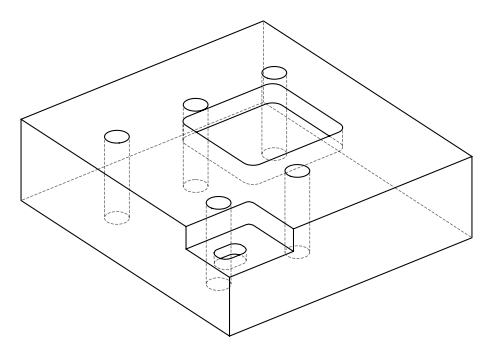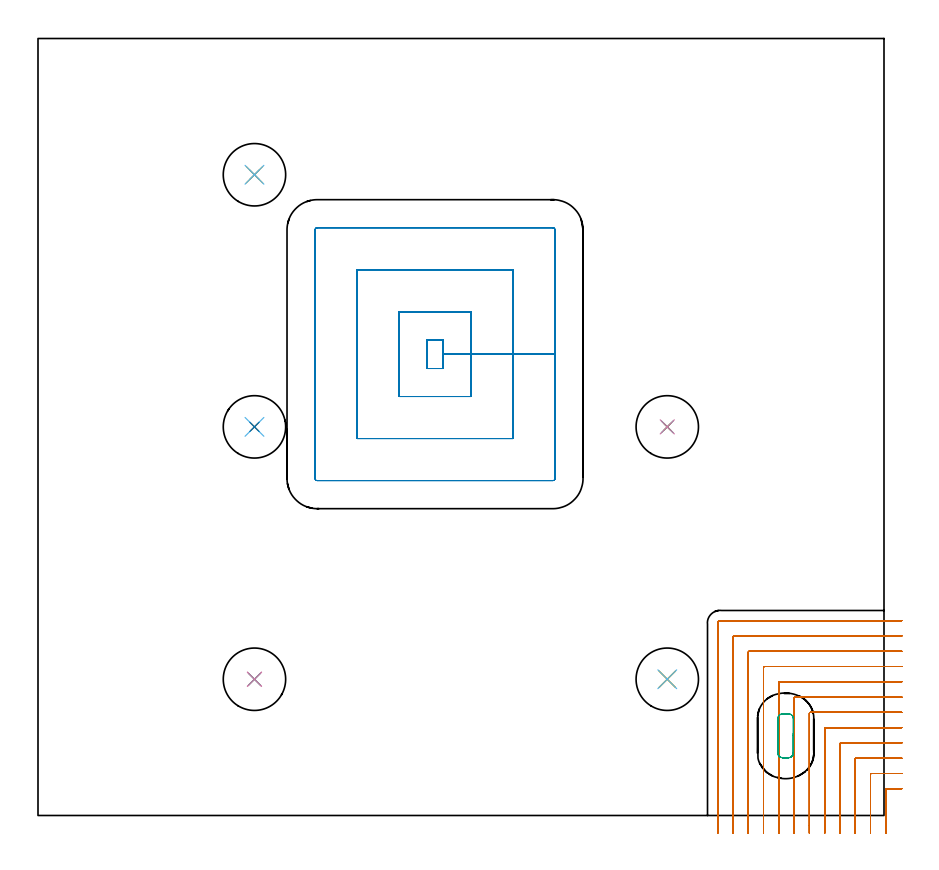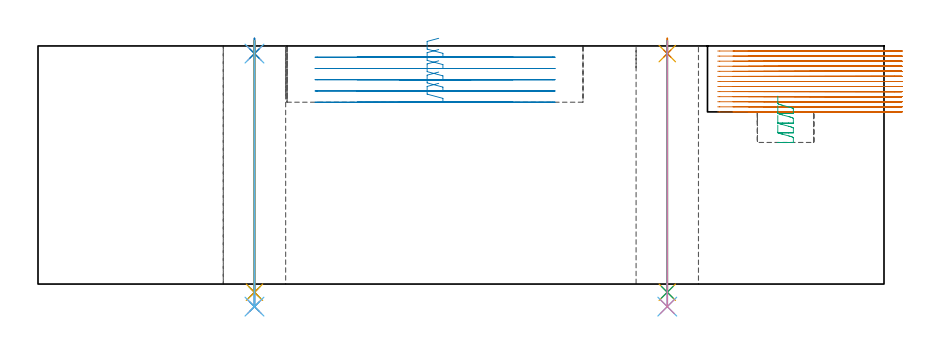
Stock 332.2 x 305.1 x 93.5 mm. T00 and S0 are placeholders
(PLAN: 18 operations, 13 tool changes, 45.7 min)
(1 MILL_CORNER_NOTCH_RECTANGULAR | CORNER_NOTCH_RECTANGULAR | NXT0201_009 | Follow Part, ap 2, ae 75% | 31.59 min | 144373 mm3)
(2 MILL_RECTANGULAR_POCKET | POCKET_RECTANGULAR_STRAIGHT | UGT0201_105 | Follow Part, ap 5.5, ae 75% | 9.03 min | 308899 mm3)
(3 MILL_RECTANGULAR_POCKET_1 | POCKET_RECTANGULAR_STRAIGHT_1 | UGT0201_008 | Follow Part, ap 4, ae 75% | 0.78 min | 7785 mm3)
(4 SPOT_DRILL | STEP1HOLE | NXT0321_9005460120000 | 0.05 min | 184 mm3)
(5 SPOT_DRILL_1 | STEP1HOLE_1 | NXT0321_9005460120000 | 0.05 min | 180 mm3)
(6 SPOT_DRILL_2 | STEP1HOLE_2 | NXT0321_9005460120000 | 0.05 min | 194 mm3)
(7 SPOT_DRILL_3 | STEP1HOLE_3 | NXT0321_9005460120000 | 0.05 min | 180 mm3)
(8 SPOT_DRILL_4 | STEP1HOLE_4 | NXT0321_9005460120000 | 0.05 min | 180 mm3)
(9 DRILL_THROUGH_HOLE_INTO_CENTER | STEP1HOLE | NXT0301_065 | 0.4 min | 6330 mm3)
(10 DRILL_TO_ENLARGE_THROUGH_HOLE | STEP1HOLE | UGT0301_058 | 0.42 min | 37532 mm3)
(11 DRILL_THROUGH_HOLE_INTO_CENTER_1 | STEP1HOLE_1 | NXT0301_065 | 0.4 min | 6341 mm3)
(12 DRILL_TO_ENLARGE_THROUGH_HOLE_1 | STEP1HOLE_1 | UGT0301_058 | 0.42 min | 37528 mm3)
(13 DRILL_THROUGH_HOLE_INTO_CENTER_2 | STEP1HOLE_2 | NXT0301_065 | 0.4 min | 6329 mm3)
(14 DRILL_TO_ENLARGE_THROUGH_HOLE_2 | STEP1HOLE_2 | UGT0301_058 | 0.42 min | 37540 mm3)
(15 DRILL_THROUGH_HOLE_INTO_CENTER_3 | STEP1HOLE_3 | NXT0301_065 | 0.4 min | 6334 mm3)
(16 DRILL_TO_ENLARGE_THROUGH_HOLE_3 | STEP1HOLE_3 | UGT0301_058 | 0.42 min | 37534 mm3)
(17 DRILL_THROUGH_HOLE_INTO_CENTER_4 | STEP1HOLE_4 | NXT0301_065 | 0.4 min | 6349 mm3)
(18 DRILL_TO_ENLARGE_THROUGH_HOLE_4 | STEP1HOLE_4 | UGT0301_058 | 0.42 min | 37493 mm3)
(TOOL NXT0201_009 | ENDMILL 8mm [2P460-0800-NA 1630] | D8 FL26 Z6)
(TOOL UGT0201_105 | End Mill 22 mm | D22 FL25 Z2)
(TOOL UGT0201_008 | End Mill 16 mm | D16 FL32 Z4)
(TOOL NXT0321_9005460120000 | NC Spot Drill, 142deg, 12mm, Carbide, Uncoated | D12 PA142 FL30 Z2)
(TOOL NXT0301_065 | Carbide Drill 9.4mm [860.1-0940-075A1-MM 2214] | D9.4 PA140 FL98 Z2)
(TOOL UGT0301_058 | Twist Drill 24.5 mm | D24.5 PA118 FL160 Z2)
(OP 1 MILL_CORNER_NOTCH_RECTANGULAR)
G17 G21 G94 G90
T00 M6
G54
G17 G0 G90 X339.2 Y10.5 S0 M3
G43 Z103.5 H1
Z91.508
G94 G1 X336.2 F250.
X333.295 F500.
G3 X332.9 Y10.105 R0.4
G1 Y-3.938
Y-6.938 F250.
G0 Z103.5
X339.2 Y16.5
Z91.508
G1 X336.2
X327.296 F500.
G3 X326.9 Y16.104 R0.4
G1 Y-4.
Y-7. F250.
G0 Z103.5
X339.2 Y22.5
Z91.508
G1 X336.2
X321.296 F500.
G3 X320.9 Y22.104 R0.4
G1 Y-4.
Y-7. F250.
G0 Z103.5
X339.2 Y28.5
Z91.508
G1 X336.2
X315.296 F500.
G3 X314.9 Y28.104 R0.4
G1 Y-4.
Y-7. F250.
G0 Z103.5
X339.2 Y34.5
Z91.508
G1 X336.2
X309.296 F500.
G3 X308.9 Y34.104 R0.4
G1 Y-4.
Y-7. F250.
G0 Z103.5
X339.2 Y40.5
Z91.508
G1 X336.2
X303.296 F500.
G3 X302.9 Y40.104 R0.4
G1 Y-4.
Y-7. F250.
G0 Z103.5
X339.2 Y46.5
Z91.508
G1 X336.2
X297.297 F500.
G3 X296.9 Y46.103 R0.4
G1 Y-4.
Y-7. F250.
G0 Z103.5
X339.2 Y52.5
Z91.508
G1 X336.2
X291.297 F500.
G3 X290.9 Y52.103 R0.4
G1 Y-4.
Y-7. F250.
G0 Z103.5
X339.2 Y58.5
Z91.508
G1 X336.2
X285.297 F500.
G3 X284.9 Y58.103 R0.4
G1 Y-4.
Y-7. F250.
G0 Z103.5
X339.2 Y64.5
Z91.508
G1 X336.2
X279.297 F500.
G3 X278.9 Y64.103 R0.4
G1 Y-4.
Y-7. F250.
G0 Z103.5
X339.2 Y70.5
Z91.508
G1 X336.2
X273.297 F500.
G3 X272.9 Y70.103 R0.4
G1 Y-4.
Y-7. F250.
G0 Z103.5
X339.2 Y76.5
Z91.508
G1 X336.2
X267.7 F500.
G3 X266.9 Y75.7 R0.8
G1 Y-4.
Y-7. F250.
G0 Z103.5
X339.2 Y10.5
Z89.515
G1 X336.2
X333.295 F500.
G3 X332.9 Y10.105 R0.4
G1 Y-3.938
Y-6.938 F250.
G0 Z103.5
X339.2 Y16.5
Z89.515
G1 X336.2
X327.296 F500.
G3 X326.9 Y16.104 R0.4
G1 Y-4.
Y-7. F250.
G0 Z103.5
X339.2 Y22.5
Z89.515
G1 X336.2
X321.296 F500.
G3 X320.9 Y22.104 R0.4
G1 Y-4.
Y-7. F250.
G0 Z103.5
X339.2 Y28.5
Z89.515
G1 X336.2
X315.296 F500.
G3 X314.9 Y28.104 R0.4
G1 Y-4.
Y-7. F250.
G0 Z103.5
X339.2 Y34.5
Z89.515
G1 X336.2
X309.296 F500.
G3 X308.9 Y34.104 R0.4
G1 Y-4.
Y-7. F250.
G0 Z103.5
X339.2 Y40.5
Z89.515
G1 X336.2
X303.296 F500.
G3 X302.9 Y40.104 R0.4
G1 Y-4.
Y-7. F250.
G0 Z103.5
X339.2 Y46.5
Z89.515
G1 X336.2
X297.297 F500.
G3 X296.9 Y46.103 R0.4
G1 Y-4.
Y-7. F250.
G0 Z103.5
X339.2 Y52.5
Z89.515
G1 X336.2
X291.297 F500.
G3 X290.9 Y52.103 R0.4
G1 Y-4.
Y-7. F250.
G0 Z103.5
X339.2 Y58.5
Z89.515
G1 X336.2
X285.297 F500.
G3 X284.9 Y58.103 R0.4
G1 Y-4.
Y-7. F250.
G0 Z103.5
X339.2 Y64.5
Z89.515
G1 X336.2
X279.297 F500.
G3 X278.9 Y64.103 R0.4
G1 Y-4.
Y-7. F250.
G0 Z103.5
X339.2 Y70.5
Z89.515
G1 X336.2
X273.297 F500.
G3 X272.9 Y70.103 R0.4
G1 Y-4.
Y-7. F250.
G0 Z103.5
X339.2 Y76.5
Z89.515
G1 X336.2
X267.7 F500.
G3 X266.9 Y75.7 R0.8
G1 Y-4.
Y-7. F250.
G0 Z103.5
X339.2 Y10.5
Z87.523
G1 X336.2
X333.295 F500.
G3 X332.9 Y10.105 R0.4
G1 Y-3.938
Y-6.938 F250.
G0 Z103.5
X339.2 Y16.5
Z87.523
G1 X336.2
X327.296 F500.
G3 X326.9 Y16.104 R0.4
G1 Y-4.
Y-7. F250.
G0 Z103.5
X339.2 Y22.5
Z87.523
G1 X336.2
X321.296 F500.
G3 X320.9 Y22.104 R0.4
G1 Y-4.
Y-7. F250.
G0 Z103.5
X339.2 Y28.5
Z87.523
G1 X336.2
X315.296 F500.
G3 X314.9 Y28.104 R0.4
G1 Y-4.
Y-7. F250.
G0 Z103.5
X339.2 Y34.5
Z87.523
G1 X336.2
X309.296 F500.
G3 X308.9 Y34.104 R0.4
G1 Y-4.
Y-7. F250.
G0 Z103.5
X339.2 Y40.5
Z87.523
G1 X336.2
X303.296 F500.
G3 X302.9 Y40.104 R0.4
G1 Y-4.
Y-7. F250.
G0 Z103.5
X339.2 Y46.5
Z87.523
G1 X336.2
X297.297 F500.
G3 X296.9 Y46.103 R0.4
G1 Y-4.
Y-7. F250.
G0 Z103.5
X339.2 Y52.5
Z87.523
G1 X336.2
X291.297 F500.
G3 X290.9 Y52.103 R0.4
G1 Y-4.
Y-7. F250.
G0 Z103.5
X339.2 Y58.5
Z87.523
G1 X336.2
X285.297 F500.
G3 X284.9 Y58.103 R0.4
G1 Y-4.
Y-7. F250.
G0 Z103.5
X339.2 Y64.5
Z87.523
G1 X336.2
X279.297 F500.
G3 X278.9 Y64.103 R0.4
G1 Y-4.
Y-7. F250.
G0 Z103.5
X339.2 Y70.5
Z87.523
G1 X336.2
X273.297 F500.
G3 X272.9 Y70.103 R0.4
G1 Y-4.
Y-7. F250.
G0 Z103.5
X339.2 Y76.5
Z87.523
G1 X336.2
X267.7 F500.
G3 X266.9 Y75.7 R0.8
G1 Y-4.
Y-7. F250.
G0 Z103.5
X339.2 Y10.5
Z85.531
G1 X336.2
X333.295 F500.
G3 X332.9 Y10.105 R0.4
G1 Y-3.938
Y-6.938 F250.
G0 Z103.5
X339.2 Y16.5
Z85.531
G1 X336.2
X327.296 F500.
G3 X326.9 Y16.104 R0.4
G1 Y-4.
Y-7. F250.
G0 Z103.5
X339.2 Y22.5
Z85.531
G1 X336.2
X321.296 F500.
G3 X320.9 Y22.104 R0.4
G1 Y-4.
Y-7. F250.
G0 Z103.5
X339.2 Y28.5
Z85.531
G1 X336.2
X315.296 F500.
G3 X314.9 Y28.104 R0.4
G1 Y-4.
Y-7. F250.
G0 Z103.5
X339.2 Y34.5
Z85.531
G1 X336.2
X309.296 F500.
G3 X308.9 Y34.104 R0.4
G1 Y-4.
Y-7. F250.
G0 Z103.5
X339.2 Y40.5
Z85.531
G1 X336.2
X303.296 F500.
G3 X302.9 Y40.104 R0.4
G1 Y-4.
Y-7. F250.
G0 Z103.5
X339.2 Y46.5
Z85.531
G1 X336.2
X297.297 F500.
G3 X296.9 Y46.103 R0.4
G1 Y-4.
Y-7. F250.
G0 Z103.5
X339.2 Y52.5
Z85.531
G1 X336.2
X291.297 F500.
G3 X290.9 Y52.103 R0.4
G1 Y-4.
Y-7. F250.
G0 Z103.5
X339.2 Y58.5
Z85.531
G1 X336.2
X285.297 F500.
G3 X284.9 Y58.103 R0.4
G1 Y-4.
Y-7. F250.
G0 Z103.5
X339.2 Y64.5
Z85.531
G1 X336.2
X279.297 F500.
G3 X278.9 Y64.103 R0.4
G1 Y-4.
Y-7. F250.
G0 Z103.5
X339.2 Y70.5
Z85.531
G1 X336.2
X273.297 F500.
G3 X272.9 Y70.103 R0.4
G1 Y-4.
Y-7. F250.
G0 Z103.5
X339.2 Y76.5
Z85.531
G1 X336.2
X267.7 F500.
G3 X266.9 Y75.7 R0.8
G1 Y-4.
Y-7. F250.
G0 Z103.5
X339.2 Y10.5
Z83.538
G1 X336.2
X333.295 F500.
G3 X332.9 Y10.105 R0.4
G1 Y-3.938
Y-6.938 F250.
G0 Z103.5
X339.2 Y16.5
Z83.538
G1 X336.2
X327.296 F500.
G3 X326.9 Y16.104 R0.4
G1 Y-4.
Y-7. F250.
G0 Z103.5
X339.2 Y22.5
Z83.538
G1 X336.2
X321.296 F500.
G3 X320.9 Y22.104 R0.4
G1 Y-4.
Y-7. F250.
G0 Z103.5
X339.2 Y28.5
Z83.538
G1 X336.2
X315.296 F500.
G3 X314.9 Y28.104 R0.4
G1 Y-4.
Y-7. F250.
G0 Z103.5
X339.2 Y34.5
Z83.538
G1 X336.2
X309.296 F500.
G3 X308.9 Y34.104 R0.4
G1 Y-4.
Y-7. F250.
G0 Z103.5
X339.2 Y40.5
Z83.538
G1 X336.2
X303.296 F500.
G3 X302.9 Y40.104 R0.4
G1 Y-4.
Y-7. F250.
G0 Z103.5
X339.2 Y46.5
Z83.538
G1 X336.2
X297.297 F500.
G3 X296.9 Y46.103 R0.4
G1 Y-4.
Y-7. F250.
G0 Z103.5
X339.2 Y52.5
Z83.538
G1 X336.2
X291.297 F500.
G3 X290.9 Y52.103 R0.4
G1 Y-4.
Y-7. F250.
G0 Z103.5
X339.2 Y58.5
Z83.538
G1 X336.2
X285.297 F500.
G3 X284.9 Y58.103 R0.4
G1 Y-4.
Y-7. F250.
G0 Z103.5
X339.2 Y64.5
Z83.538
G1 X336.2
X279.297 F500.
G3 X278.9 Y64.103 R0.4
G1 Y-4.
Y-7. F250.
G0 Z103.5
X339.2 Y70.5
Z83.538
G1 X336.2
X273.297 F500.
G3 X272.9 Y70.103 R0.4
G1 Y-4.
Y-7. F250.
G0 Z103.5
X339.2 Y76.5
Z83.538
G1 X336.2
X267.7 F500.
G3 X266.9 Y75.7 R0.8
G1 Y-4.
Y-7. F250.
G0 Z103.5
X339.2 Y10.5
Z81.546
G1 X336.2
X333.295 F500.
G3 X332.9 Y10.105 R0.4
G1 Y-3.938
Y-6.938 F250.
G0 Z103.5
X339.2 Y16.5
Z81.546
G1 X336.2
X327.296 F500.
G3 X326.9 Y16.104 R0.4
G1 Y-4.
Y-7. F250.
G0 Z103.5
X339.2 Y22.5
Z81.546
G1 X336.2
X321.296 F500.
G3 X320.9 Y22.104 R0.4
G1 Y-4.
Y-7. F250.
G0 Z103.5
X339.2 Y28.5
Z81.546
G1 X336.2
X315.296 F500.
G3 X314.9 Y28.104 R0.4
G1 Y-4.
Y-7. F250.
G0 Z103.5
X339.2 Y34.5
Z81.546
G1 X336.2
X309.296 F500.
G3 X308.9 Y34.104 R0.4
G1 Y-4.
Y-7. F250.
G0 Z103.5
X339.2 Y40.5
Z81.546
G1 X336.2
X303.296 F500.
G3 X302.9 Y40.104 R0.4
G1 Y-4.
Y-7. F250.
G0 Z103.5
X339.2 Y46.5
Z81.546
G1 X336.2
X297.297 F500.
G3 X296.9 Y46.103 R0.4
G1 Y-4.
Y-7. F250.
G0 Z103.5
X339.2 Y52.5
Z81.546
G1 X336.2
X291.297 F500.
G3 X290.9 Y52.103 R0.4
G1 Y-4.
Y-7. F250.
G0 Z103.5
X339.2 Y58.5
Z81.546
G1 X336.2
X285.297 F500.
G3 X284.9 Y58.103 R0.4
G1 Y-4.
Y-7. F250.
G0 Z103.5
X339.2 Y64.5
Z81.546
G1 X336.2
X279.297 F500.
G3 X278.9 Y64.103 R0.4
G1 Y-4.
Y-7. F250.
G0 Z103.5
X339.2 Y70.5
Z81.546
G1 X336.2
X273.297 F500.
G3 X272.9 Y70.103 R0.4
G1 Y-4.
Y-7. F250.
G0 Z103.5
X339.2 Y76.5
Z81.546
G1 X336.2
X267.7 F500.
G3 X266.9 Y75.7 R0.8
G1 Y-4.
Y-7. F250.
G0 Z103.5
X339.2 Y10.5
Z79.554
G1 X336.2
X333.295 F500.
G3 X332.9 Y10.105 R0.4
G1 Y-3.938
Y-6.938 F250.
G0 Z103.5
X339.2 Y16.5
Z79.554
G1 X336.2
X327.296 F500.
G3 X326.9 Y16.104 R0.4
G1 Y-4.
Y-7. F250.
G0 Z103.5
X339.2 Y22.5
Z79.554
G1 X336.2
X321.296 F500.
G3 X320.9 Y22.104 R0.4
G1 Y-4.
Y-7. F250.
G0 Z103.5
X339.2 Y28.5
Z79.554
G1 X336.2
X315.296 F500.
G3 X314.9 Y28.104 R0.4
G1 Y-4.
Y-7. F250.
G0 Z103.5
X339.2 Y34.5
Z79.554
G1 X336.2
X309.296 F500.
G3 X308.9 Y34.104 R0.4
G1 Y-4.
Y-7. F250.
G0 Z103.5
X339.2 Y40.5
Z79.554
G1 X336.2
X303.296 F500.
G3 X302.9 Y40.104 R0.4
G1 Y-4.
Y-7. F250.
G0 Z103.5
X339.2 Y46.5
Z79.554
G1 X336.2
X297.297 F500.
G3 X296.9 Y46.103 R0.4
G1 Y-4.
Y-7. F250.
G0 Z103.5
X339.2 Y52.5
Z79.554
G1 X336.2
X291.297 F500.
G3 X290.9 Y52.103 R0.4
G1 Y-4.
Y-7. F250.
G0 Z103.5
X339.2 Y58.5
Z79.554
G1 X336.2
X285.297 F500.
G3 X284.9 Y58.103 R0.4
G1 Y-4.
Y-7. F250.
G0 Z103.5
X339.2 Y64.5
Z79.554
G1 X336.2
X279.297 F500.
G3 X278.9 Y64.103 R0.4
G1 Y-4.
Y-7. F250.
G0 Z103.5
X339.2 Y70.5
Z79.554
G1 X336.2
X273.297 F500.
G3 X272.9 Y70.103 R0.4
G1 Y-4.
Y-7. F250.
G0 Z103.5
X339.2 Y76.5
Z79.554
G1 X336.2
X267.7 F500.
G3 X266.9 Y75.7 R0.8
G1 Y-4.
Y-7. F250.
G0 Z103.5
X339.2 Y10.5
Z77.562
G1 X336.2
X333.295 F500.
G3 X332.9 Y10.105 R0.4
G1 Y-3.938
Y-6.938 F250.
G0 Z103.5
X339.2 Y16.5
Z77.562
G1 X336.2
X327.296 F500.
G3 X326.9 Y16.104 R0.4
G1 Y-4.
Y-7. F250.
G0 Z103.5
X339.2 Y22.5
Z77.562
G1 X336.2
X321.296 F500.
G3 X320.9 Y22.104 R0.4
G1 Y-4.
Y-7. F250.
G0 Z103.5
X339.2 Y28.5
Z77.562
G1 X336.2
X315.296 F500.
G3 X314.9 Y28.104 R0.4
G1 Y-4.
Y-7. F250.
G0 Z103.5
X339.2 Y34.5
Z77.562
G1 X336.2
X309.296 F500.
G3 X308.9 Y34.104 R0.4
G1 Y-4.
Y-7. F250.
G0 Z103.5
X339.2 Y40.5
Z77.562
G1 X336.2
X303.296 F500.
G3 X302.9 Y40.104 R0.4
G1 Y-4.
Y-7. F250.
G0 Z103.5
X339.2 Y46.5
Z77.562
G1 X336.2
X297.297 F500.
G3 X296.9 Y46.103 R0.4
G1 Y-4.
Y-7. F250.
G0 Z103.5
X339.2 Y52.5
Z77.562
G1 X336.2
X291.297 F500.
G3 X290.9 Y52.103 R0.4
G1 Y-4.
Y-7. F250.
G0 Z103.5
X339.2 Y58.5
Z77.562
G1 X336.2
X285.297 F500.
G3 X284.9 Y58.103 R0.4
G1 Y-4.
Y-7. F250.
G0 Z103.5
X339.2 Y64.5
Z77.562
G1 X336.2
X279.297 F500.
G3 X278.9 Y64.103 R0.4
G1 Y-4.
Y-7. F250.
G0 Z103.5
X339.2 Y70.5
Z77.562
G1 X336.2
X273.297 F500.
G3 X272.9 Y70.103 R0.4
G1 Y-4.
Y-7. F250.
G0 Z103.5
X339.2 Y76.5
Z77.562
G1 X336.2
X267.7 F500.
G3 X266.9 Y75.7 R0.8
G1 Y-4.
Y-7. F250.
G0 Z103.5
X339.2 Y10.5
Z75.569
G1 X336.2
X333.295 F500.
G3 X332.9 Y10.105 R0.4
G1 Y-3.938
Y-6.938 F250.
G0 Z103.5
X339.2 Y16.5
Z75.569
G1 X336.2
X327.296 F500.
G3 X326.9 Y16.104 R0.4
G1 Y-4.
Y-7. F250.
G0 Z103.5
X339.2 Y22.5
Z75.569
G1 X336.2
X321.296 F500.
G3 X320.9 Y22.104 R0.4
G1 Y-4.
Y-7. F250.
G0 Z103.5
X339.2 Y28.5
Z75.569
G1 X336.2
X315.296 F500.
G3 X314.9 Y28.104 R0.4
G1 Y-4.
Y-7. F250.
G0 Z103.5
X339.2 Y34.5
Z75.569
G1 X336.2
X309.296 F500.
G3 X308.9 Y34.104 R0.4
G1 Y-4.
Y-7. F250.
G0 Z103.5
X339.2 Y40.5
Z75.569
G1 X336.2
X303.296 F500.
G3 X302.9 Y40.104 R0.4
G1 Y-4.
Y-7. F250.
G0 Z103.5
X339.2 Y46.5
Z75.569
G1 X336.2
X297.297 F500.
G3 X296.9 Y46.103 R0.4
G1 Y-4.
Y-7. F250.
G0 Z103.5
X339.2 Y52.5
Z75.569
G1 X336.2
X291.297 F500.
G3 X290.9 Y52.103 R0.4
G1 Y-4.
Y-7. F250.
G0 Z103.5
X339.2 Y58.5
Z75.569
G1 X336.2
X285.297 F500.
G3 X284.9 Y58.103 R0.4
G1 Y-4.
Y-7. F250.
G0 Z103.5
X339.2 Y64.5
Z75.569
G1 X336.2
X279.297 F500.
G3 X278.9 Y64.103 R0.4
G1 Y-4.
Y-7. F250.
G0 Z103.5
X339.2 Y70.5
Z75.569
G1 X336.2
X273.297 F500.
G3 X272.9 Y70.103 R0.4
G1 Y-4.
Y-7. F250.
G0 Z103.5
X339.2 Y76.5
Z75.569
G1 X336.2
X267.7 F500.
G3 X266.9 Y75.7 R0.8
G1 Y-4.
Y-7. F250.
G0 Z103.5
X339.2 Y10.5
Z73.577
G1 X336.2
X333.295 F500.
G3 X332.9 Y10.105 R0.4
G1 Y-3.938
Y-6.938 F250.
G0 Z103.5
X339.2 Y16.5
Z73.577
G1 X336.2
X327.296 F500.
G3 X326.9 Y16.104 R0.4
G1 Y-4.
Y-7. F250.
G0 Z103.5
X339.2 Y22.5
Z73.577
G1 X336.2
X321.296 F500.
G3 X320.9 Y22.104 R0.4
G1 Y-4.
Y-7. F250.
G0 Z103.5
X339.2 Y28.5
Z73.577
G1 X336.2
X315.296 F500.
G3 X314.9 Y28.104 R0.4
G1 Y-4.
Y-7. F250.
G0 Z103.5
X339.2 Y34.5
Z73.577
G1 X336.2
X309.296 F500.
G3 X308.9 Y34.104 R0.4
G1 Y-4.
Y-7. F250.
G0 Z103.5
X339.2 Y40.5
Z73.577
G1 X336.2
X303.296 F500.
G3 X302.9 Y40.104 R0.4
G1 Y-4.
Y-7. F250.
G0 Z103.5
X339.2 Y46.5
Z73.577
G1 X336.2
X297.297 F500.
G3 X296.9 Y46.103 R0.4
G1 Y-4.
Y-7. F250.
G0 Z103.5
X339.2 Y52.5
Z73.577
G1 X336.2
X291.297 F500.
G3 X290.9 Y52.103 R0.4
G1 Y-4.
Y-7. F250.
G0 Z103.5
X339.2 Y58.5
Z73.577
G1 X336.2
X285.297 F500.
G3 X284.9 Y58.103 R0.4
G1 Y-4.
Y-7. F250.
G0 Z103.5
X339.2 Y64.5
Z73.577
G1 X336.2
X279.297 F500.
G3 X278.9 Y64.103 R0.4
G1 Y-4.
Y-7. F250.
G0 Z103.5
X339.2 Y70.5
Z73.577
G1 X336.2
X273.297 F500.
G3 X272.9 Y70.103 R0.4
G1 Y-4.
Y-7. F250.
G0 Z103.5
X339.2 Y76.5
Z73.577
G1 X336.2
X267.7 F500.
G3 X266.9 Y75.7 R0.8
G1 Y-4.
Y-7. F250.
G0 Z103.5
X339.2 Y10.5
Z71.585
G1 X336.2
X333.295 F500.
G3 X332.9 Y10.105 R0.4
G1 Y-3.938
Y-6.938 F250.
G0 Z103.5
X339.2 Y16.5
Z71.585
G1 X336.2
X327.296 F500.
G3 X326.9 Y16.104 R0.4
G1 Y-4.
Y-7. F250.
G0 Z103.5
X339.2 Y22.5
Z71.585
G1 X336.2
X321.296 F500.
G3 X320.9 Y22.104 R0.4
G1 Y-4.
Y-7. F250.
G0 Z103.5
X339.2 Y28.5
Z71.585
G1 X336.2
X315.296 F500.
G3 X314.9 Y28.104 R0.4
G1 Y-4.
Y-7. F250.
G0 Z103.5
X339.2 Y34.5
Z71.585
G1 X336.2
X309.296 F500.
G3 X308.9 Y34.104 R0.4
G1 Y-4.
Y-7. F250.
G0 Z103.5
X339.2 Y40.5
Z71.585
G1 X336.2
X303.296 F500.
G3 X302.9 Y40.104 R0.4
G1 Y-4.
Y-7. F250.
G0 Z103.5
X339.2 Y46.5
Z71.585
G1 X336.2
X297.297 F500.
G3 X296.9 Y46.103 R0.4
G1 Y-4.
Y-7. F250.
G0 Z103.5
X339.2 Y52.5
Z71.585
G1 X336.2
X291.297 F500.
G3 X290.9 Y52.103 R0.4
G1 Y-4.
Y-7. F250.
G0 Z103.5
X339.2 Y58.5
Z71.585
G1 X336.2
X285.297 F500.
G3 X284.9 Y58.103 R0.4
G1 Y-4.
Y-7. F250.
G0 Z103.5
X339.2 Y64.5
Z71.585
G1 X336.2
X279.297 F500.
G3 X278.9 Y64.103 R0.4
G1 Y-4.
Y-7. F250.
G0 Z103.5
X339.2 Y70.5
Z71.585
G1 X336.2
X273.297 F500.
G3 X272.9 Y70.103 R0.4
G1 Y-4.
Y-7. F250.
G0 Z103.5
X339.2 Y76.5
Z71.585
G1 X336.2
X267.7 F500.
G3 X266.9 Y75.7 R0.8
G1 Y-4.
Y-7. F250.
G0 Z103.5
X339.2 Y10.5
Z69.592
G1 X336.2
X333.295 F500.
G3 X332.9 Y10.105 R0.4
G1 Y-3.938
Y-6.938 F250.
G0 Z103.5
X339.2 Y16.5
Z69.592
G1 X336.2
X327.296 F500.
G3 X326.9 Y16.104 R0.4
G1 Y-4.
Y-7. F250.
G0 Z103.5
X339.2 Y22.5
Z69.592
G1 X336.2
X321.296 F500.
G3 X320.9 Y22.104 R0.4
G1 Y-4.
Y-7. F250.
G0 Z103.5
X339.2 Y28.5
Z69.592
G1 X336.2
X315.296 F500.
G3 X314.9 Y28.104 R0.4
G1 Y-4.
Y-7. F250.
G0 Z103.5
X339.2 Y34.5
Z69.592
G1 X336.2
X309.296 F500.
G3 X308.9 Y34.104 R0.4
G1 Y-4.
Y-7. F250.
G0 Z103.5
X339.2 Y40.5
Z69.592
G1 X336.2
X303.296 F500.
G3 X302.9 Y40.104 R0.4
G1 Y-4.
Y-7. F250.
G0 Z103.5
X339.2 Y46.5
Z69.592
G1 X336.2
X297.297 F500.
G3 X296.9 Y46.103 R0.4
G1 Y-4.
Y-7. F250.
G0 Z103.5
X339.2 Y52.5
Z69.592
G1 X336.2
X291.297 F500.
G3 X290.9 Y52.103 R0.4
G1 Y-4.
Y-7. F250.
G0 Z103.5
X339.2 Y58.5
Z69.592
G1 X336.2
X285.297 F500.
G3 X284.9 Y58.103 R0.4
G1 Y-4.
Y-7. F250.
G0 Z103.5
X339.2 Y64.5
Z69.592
G1 X336.2
X279.297 F500.
G3 X278.9 Y64.103 R0.4
G1 Y-4.
Y-7. F250.
G0 Z103.5
X339.2 Y70.5
Z69.592
G1 X336.2
X273.297 F500.
G3 X272.9 Y70.103 R0.4
G1 Y-4.
Y-7. F250.
G0 Z103.5
X339.2 Y76.5
Z69.592
G1 X336.2
X267.7 F500.
G3 X266.9 Y75.7 R0.8
G1 Y-4.
Y-7. F250.
G0 Z103.5
X339.2 Y10.5
Z67.6
G1 X336.2
X333.295 F500.
G3 X332.9 Y10.105 R0.4
G1 Y-3.938
Y-6.938 F250.
G0 Z103.5
X339.2 Y16.5
Z67.6
G1 X336.2
X327.296 F500.
G3 X326.9 Y16.104 R0.4
G1 Y-4.
Y-7. F250.
G0 Z103.5
X339.2 Y22.5
Z67.6
G1 X336.2
X321.296 F500.
G3 X320.9 Y22.104 R0.4
G1 Y-4.
Y-7. F250.
G0 Z103.5
X339.2 Y28.5
Z67.6
G1 X336.2
X315.296 F500.
G3 X314.9 Y28.104 R0.4
G1 Y-4.
Y-7. F250.
G0 Z103.5
X339.2 Y34.5
Z67.6
G1 X336.2
X309.296 F500.
G3 X308.9 Y34.104 R0.4
G1 Y-4.
Y-7. F250.
G0 Z103.5
X339.2 Y40.5
Z67.6
G1 X336.2
X303.296 F500.
G3 X302.9 Y40.104 R0.4
G1 Y-4.
Y-7. F250.
G0 Z103.5
X339.2 Y46.5
Z67.6
G1 X336.2
X297.297 F500.
G3 X296.9 Y46.103 R0.4
G1 Y-4.
Y-7. F250.
G0 Z103.5
X339.2 Y52.5
Z67.6
G1 X336.2
X291.297 F500.
G3 X290.9 Y52.103 R0.4
G1 Y-4.
Y-7. F250.
G0 Z103.5
X339.2 Y58.5
Z67.6
G1 X336.2
X285.297 F500.
G3 X284.9 Y58.103 R0.4
G1 Y-4.
Y-7. F250.
G0 Z103.5
X339.2 Y64.5
Z67.6
G1 X336.2
X279.297 F500.
G3 X278.9 Y64.103 R0.4
G1 Y-4.
Y-7. F250.
G0 Z103.5
X339.2 Y70.5
Z67.6
G1 X336.2
X273.297 F500.
G3 X272.9 Y70.103 R0.4
G1 Y-4.
Y-7. F250.
G0 Z103.5
X339.2 Y76.5
Z67.6
G1 X336.2
X267.7 F500.
G3 X266.9 Y75.7 R0.8
G1 Y-4.
Y-7. F250.
G0 Z103.5
M5
M2
(OP 2 MILL_RECTANGULAR_POCKET)
G17 G21 G94 G90
T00 M6
G54
G17 G0 G90 X157.342 Y186.8 S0 M3
G43 Z103.5 H0
Z96.5
G94 G1 X152.8 Z95.283 F250.
Y175.5 Z92.255
X159. Z90.594
Y181.15 Z89.08
Y186.8 F500.
X152.8
Y175.5
X159.
Y181.15
X170.
Y197.8
X141.8
Y164.5
X170.
Y181.15
X186.5
Y214.3
X125.3
Y148.
X186.5
Y181.15
X203.
Y230.
G3 X202.2 Y230.8 R0.8
G1 X109.6
G3 X108.8 Y230. R0.8
G1 Y132.3
G3 X109.6 Y131.5 R0.8
G1 X202.2
G3 X203. Y132.3 R0.8
G1 Y181.15
Y182.15
G0 X157.342 Y186.8 Z92.08
G1 X152.8 Z90.863 F250.
Y175.5 Z87.835
X159. Z86.174
Y181.15 Z84.66
Y186.8 F500.
X152.8
Y175.5
X159.
Y181.15
X170.
Y197.8
X141.8
Y164.5
X170.
Y181.15
X186.5
Y214.3
X125.3
Y148.
X186.5
Y181.15
X203.
Y230.
G3 X202.2 Y230.8 R0.8
G1 X109.6
G3 X108.8 Y230. R0.8
G1 Y132.3
G3 X109.6 Y131.5 R0.8
G1 X202.2
G3 X203. Y132.3 R0.8
G1 Y181.15
Y182.15
G0 X157.342 Y186.8 Z87.66
G1 X152.8 Z86.443 F250.
Y175.5 Z83.415
X159. Z81.754
Y181.15 Z80.24
Y186.8 F500.
X152.8
Y175.5
X159.
Y181.15
X170.
Y197.8
X141.8
Y164.5
X170.
Y181.15
X186.5
Y214.3
X125.3
Y148.
X186.5
Y181.15
X203.
Y230.
G3 X202.2 Y230.8 R0.8
G1 X109.6
G3 X108.8 Y230. R0.8
G1 Y132.3
G3 X109.6 Y131.5 R0.8
G1 X202.2
G3 X203. Y132.3 R0.8
G1 Y181.15
Y182.15
G0 X157.342 Y186.8 Z83.24
G1 X152.8 Z82.023 F250.
Y175.5 Z78.995
X159. Z77.334
Y181.15 Z75.82
Y186.8 F500.
X152.8
Y175.5
X159.
Y181.15
X170.
Y197.8
X141.8
Y164.5
X170.
Y181.15
X186.5
Y214.3
X125.3
Y148.
X186.5
Y181.15
X203.
Y230.
G3 X202.2 Y230.8 R0.8
G1 X109.6
G3 X108.8 Y230. R0.8
G1 Y132.3
G3 X109.6 Y131.5 R0.8
G1 X202.2
G3 X203. Y132.3 R0.8
G1 Y181.15
Y182.15
G0 X157.342 Y186.8 Z78.82
G1 X152.8 Z77.603 F250.
Y175.5 Z74.575
X159. Z72.914
Y181.15 Z71.4
Y186.8 F500.
X152.8
Y175.5
X159.
Y181.15
X170.
Y197.8
X141.8
Y164.5
X170.
Y181.15
X186.5
Y214.3
X125.3
Y148.
X186.5
Y181.15
X203.
Y230.
G3 X202.2 Y230.8 R0.8
G1 X109.6
G3 X108.8 Y230. R0.8
G1 Y132.3
G3 X109.6 Y131.5 R0.8
G1 X202.2
G3 X203. Y132.3 R0.8
G1 Y181.15
Y182.15
G0 Z103.5
M5
M2
(OP 3 MILL_RECTANGULAR_POCKET_1)
G17 G21 G94 G90
T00 M6
G54
G17 G0 G90 X290.5 Y34.966 S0 M3
G43 Z103.5 H0
Z73.76
G94 G1 Y24.6 Z70.982 F250.
Y24.462 Z70.946
X290.567 Y24.081 Z70.842
X290.71 Y23.721 Z70.738
X290.923 Y23.397 Z70.634
X291.197 Y23.123 Z70.53
X291.521 Y22.91 Z70.427
X291.881 Y22.767 Z70.323
X292.262 Y22.7 Z70.219
X294.838 Z69.529
X295.219 Y22.767 Z69.425
X295.579 Y22.91 Z69.321
X295.903 Y23.123 Z69.217
X296.177 Y23.397 Z69.114
X296.39 Y23.721 Z69.01
X296.533 Y24.081 Z68.906
X296.6 Y24.462 Z68.802
Y31.3 Z66.97
Y38. F500.
G3 X294.7 Y39.9 R1.9
G1 X292.4
G3 X290.5 Y38. R1.9
G1 Y24.6
G3 X292.4 Y22.7 R1.9
G1 X294.7
G3 X296.6 Y24.6 R1.9
G1 Y31.3
Y32.3
G0 X290.5 Y34.966 Z69.97
G1 Y24.6 Z67.192 F250.
Y24.462 Z67.156
X290.567 Y24.081 Z67.052
X290.71 Y23.721 Z66.948
X290.923 Y23.397 Z66.844
X291.197 Y23.123 Z66.74
X291.521 Y22.91 Z66.637
X291.881 Y22.767 Z66.533
X292.262 Y22.7 Z66.429
X294.838 Z65.739
X295.219 Y22.767 Z65.635
X295.579 Y22.91 Z65.531
X295.903 Y23.123 Z65.427
X296.177 Y23.397 Z65.324
X296.39 Y23.721 Z65.22
X296.533 Y24.081 Z65.116
X296.6 Y24.462 Z65.012
Y31.3 Z63.18
Y38. F500.
G3 X294.7 Y39.9 R1.9
G1 X292.4
G3 X290.5 Y38. R1.9
G1 Y24.6
G3 X292.4 Y22.7 R1.9
G1 X294.7
G3 X296.6 Y24.6 R1.9
G1 Y31.3
Y32.3
G0 X290.5 Y34.966 Z66.18
G1 Y24.6 Z63.402 F250.
Y24.462 Z63.366
X290.567 Y24.081 Z63.262
X290.71 Y23.721 Z63.158
X290.923 Y23.397 Z63.054
X291.197 Y23.123 Z62.95
X291.521 Y22.91 Z62.847
X291.881 Y22.767 Z62.743
X292.262 Y22.7 Z62.639
X294.838 Z61.949
X295.219 Y22.767 Z61.845
X295.579 Y22.91 Z61.741
X295.903 Y23.123 Z61.637
X296.177 Y23.397 Z61.534
X296.39 Y23.721 Z61.43
X296.533 Y24.081 Z61.326
X296.6 Y24.462 Z61.222
Y31.3 Z59.39
Y38. F500.
G3 X294.7 Y39.9 R1.9
G1 X292.4
G3 X290.5 Y38. R1.9
G1 Y24.6
G3 X292.4 Y22.7 R1.9
G1 X294.7
G3 X296.6 Y24.6 R1.9
G1 Y31.3
Y32.3
G0 X290.5 Y34.966 Z62.39
G1 Y24.6 Z59.613 F250.
Y24.462 Z59.576
X290.567 Y24.081 Z59.472
X290.71 Y23.721 Z59.368
X290.923 Y23.397 Z59.264
X291.197 Y23.123 Z59.16
X291.521 Y22.91 Z59.057
X291.881 Y22.767 Z58.953
X292.262 Y22.7 Z58.849
X294.838 Z58.159
X295.219 Y22.767 Z58.055
X295.579 Y22.91 Z57.951
X295.903 Y23.123 Z57.847
X296.177 Y23.397 Z57.744
X296.39 Y23.721 Z57.64
X296.533 Y24.081 Z57.536
X296.6 Y24.462 Z57.432
Y31.3 Z55.6
Y38. F500.
G3 X294.7 Y39.9 R1.9
G1 X292.4
G3 X290.5 Y38. R1.9
G1 Y24.6
G3 X292.4 Y22.7 R1.9
G1 X294.7
G3 X296.6 Y24.6 R1.9
G1 Y31.3
Y32.3
G0 Z103.5
M5
M2
(OP 4 SPOT_DRILL)
G17 G21 G94 G90
T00 M6
G54
G17 G0 G90 X85. Y53.5 S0 M3
G43 Z103.5 H0
G94 G81 G98 Z90.5 F250. R96.5
G80
M5
M2
(OP 5 SPOT_DRILL_1)
G17 G21 G94 G90
T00 M6
G54
G17 G0 G90 X247.1 Y53.5 S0 M3
G43 Z103.5 H0
G94 G81 G98 Z90.5 F250. R96.5
G80
M5
M2
(OP 6 SPOT_DRILL_2)
G17 G21 G94 G90
T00 M6
G54
G17 G0 G90 X85. Y152.6 S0 M3
G43 Z103.5 H0
G94 G81 G98 Z90.5 F250. R96.5
G80
M5
M2
(OP 7 SPOT_DRILL_3)
G17 G21 G94 G90
T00 M6
G54
G17 G0 G90 X247.1 Y152.6 S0 M3
G43 Z103.5 H0
G94 G81 G98 Z90.5 F250. R96.5
G80
M5
M2
(OP 8 SPOT_DRILL_4)
G17 G21 G94 G90
T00 M6
G54
G17 G0 G90 X85. Y251.6 S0 M3
G43 Z103.5 H0
G94 G81 G98 Z90.5 F250. R96.5
G80
M5
M2
(OP 9 DRILL_THROUGH_HOLE_INTO_CENTER)
G17 G21 G94 G90
T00 M6
G54
G17 G0 G90 X85. Y53.5 S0 M3
G43 Z103.5 H1
G94 G73 G98 Z-3.211 F250. Q8.792 R95.5
G80
M5
M2
(OP 10 DRILL_TO_ENLARGE_THROUGH_HOLE)
G17 G21 G94 G90
T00 M6
G54
G17 G0 G90 X85. Y53.5 S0 M3
G43 Z103.5 H0
G94 G73 G98 Z-8.861 F250. Q20.472 R95.5
G80
M5
M2
(OP 11 DRILL_THROUGH_HOLE_INTO_CENTER_1)
G17 G21 G94 G90
T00 M6
G54
G17 G0 G90 X247.1 Y53.5 S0 M3
G43 Z103.5 H1
G94 G73 G98 Z-3.211 F250. Q8.792 R95.5
G80
M5
M2
(OP 12 DRILL_TO_ENLARGE_THROUGH_HOLE_1)
G17 G21 G94 G90
T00 M6
G54
G17 G0 G90 X247.1 Y53.5 S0 M3
G43 Z103.5 H0
G94 G73 G98 Z-8.861 F250. Q20.472 R95.5
G80
M5
M2
(OP 13 DRILL_THROUGH_HOLE_INTO_CENTER_2)
G17 G21 G94 G90
T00 M6
G54
G17 G0 G90 X85. Y152.6 S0 M3
G43 Z103.5 H1
G94 G73 G98 Z-3.211 F250. Q8.792 R95.5
G80
M5
M2
(OP 14 DRILL_TO_ENLARGE_THROUGH_HOLE_2)
G17 G21 G94 G90
T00 M6
G54
G17 G0 G90 X85. Y152.6 S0 M3
G43 Z103.5 H0
G94 G73 G98 Z-8.861 F250. Q20.472 R95.5
G80
M5
M2
(OP 15 DRILL_THROUGH_HOLE_INTO_CENTER_3)
G17 G21 G94 G90
T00 M6
G54
G17 G0 G90 X247.1 Y152.6 S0 M3
G43 Z103.5 H1
G94 G73 G98 Z-3.211 F250. Q8.792 R95.5
G80
M5
M2
(OP 16 DRILL_TO_ENLARGE_THROUGH_HOLE_3)
G17 G21 G94 G90
T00 M6
G54
G17 G0 G90 X247.1 Y152.6 S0 M3
G43 Z103.5 H0
G94 G73 G98 Z-8.861 F250. Q20.472 R95.5
G80
M5
M2
(OP 17 DRILL_THROUGH_HOLE_INTO_CENTER_4)
G17 G21 G94 G90
T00 M6
G54
G17 G0 G90 X85. Y251.6 S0 M3
G43 Z103.5 H1
G94 G73 G98 Z-3.211 F250. Q8.792 R95.5
G80
M5
M2
(OP 18 DRILL_TO_ENLARGE_THROUGH_HOLE_4)
G17 G21 G94 G90
T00 M6
G54
G17 G0 G90 X85. Y251.6 S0 M3
G43 Z103.5 H0
G94 G73 G98 Z-8.861 F250. Q20.472 R95.5
G80
M5
M2
